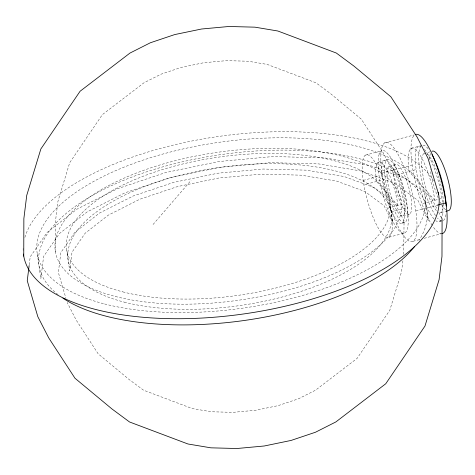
<?xml version="1.0" encoding="UTF-8"?>
<svg xmlns="http://www.w3.org/2000/svg" width="475" height="475" viewBox="0 0 475 475"><rect width="100%" height="100%" fill="white"/><g stroke="black" fill="none" stroke-linecap="round" stroke-linejoin="round"><path stroke-width="0.36" stroke-dasharray="2.38 1.78" d="M55.444 252.029L55.539 220.78L57.938 201.376L69.688 162.729L102.386 114.617L143.943 82.81L160.936 74.225L181.29 67.385L203.627 62.753L226.415 60.652L248.104 61.222L267.217 64.422L315.911 82.769L330.505 93.581L361.368 119.219L383.26 152.843L392.338 170.537L401.143 200.456M29.224 264.812L30.21 256.85L47.096 232.471L76.766 209.273L117.2 188.836L165.638 172.556L218.779 161.542L273.006 156.542L324.621 157.896L370.102 165.514L406.357 178.879L430.908 197.072L437.344 209.618M402.895 260.834L401.565 271.617L389.809 310.264L357.111 358.37L315.56 390.177L298.567 398.768L278.207 405.608L255.877 410.24L233.088 412.342L211.399 411.772L192.28 408.571L143.593 390.224L128.998 379.412L98.135 353.774L76.237 320.144L67.165 302.456M403.697 254.368L404.059 220.964L394.743 202.807L374.282 187.643L344.072 176.504L306.167 170.157L263.156 169.029L217.972 173.197L173.684 182.376L133.321 195.943L99.625 212.972L74.896 232.305L60.824 252.617L58.36 272.531L65.936 298.282M153.045 224.503L191.087 180.352M384.827 142.821L414.236 134.918M365.507 155.129L381.431 150.854M411.178 148.337L421.753 145.498M378.296 162.195L387.107 159.826M424.027 153.449L429.97 151.852M389.007 166.452L395.604 164.677M382.043 173.155L412.152 165.062M363.185 180.411L379.109 176.13M397.053 174.693L416.165 169.557M366.528 184.158L382.452 179.877M387.998 208.181L403.922 203.9M391.341 211.921L407.265 207.64M422.815 203.52L441.928 198.384M415.833 210.965L436.139 205.509M403.138 215.769L409.741 213.999M440.99 212.628L445.609 211.387M402.153 223.173L405.038 222.395M439.803 221.51L442.575 220.768M389.019 237.203L404.949 232.922M413.048 241.3L420.048 239.418M424.252 238.29L441.055 233.777M438.704 212.26L440.396 215.561M424.994 196.282L428.497 220.893L418.048 200.527L395.105 183.522L361.226 171.036L318.725 163.917L270.495 162.652L219.824 167.325L170.163 177.62L124.901 192.832L87.115 211.927L59.393 233.605L43.611 256.387L40.85 278.718L37.347 254.107M389.809 202.148L392.73 222.656L384.026 205.687L364.907 191.514L336.674 181.112L301.257 175.18L261.066 174.123L218.838 178.018L177.454 186.598L139.733 199.274L108.247 215.187L85.144 233.249L71.992 252.237L69.688 270.845L66.773 250.337M23.162 250.503A209.736 89.633 -8.1 0 1 23.156 248.348M24.902 237.381A209.736 89.633 -8.1 0 1 220.234 136.218A209.736 89.633 -8.1 0 1 433.461 180.684M58.075 294.666A195.991 83.754 -8.1 0 1 217.692 155.082A195.991 83.754 -8.1 0 1 418.891 240.534M441.026 220.263A39.134 9.696 75 0 1 435.67 220.578M434.031 218.999A39.134 9.696 75 0 1 416.925 174.254A39.134 9.696 75 0 1 420.897 146.401M424.436 149.37A39.134 9.696 75 0 1 442.391 202.107M442.652 204.951A39.134 9.696 75 0 1 442.367 216.368M445.96 214.676A39.134 9.696 75 0 1 437.493 218.067M435.575 215.608A39.134 9.696 75 0 1 421.194 177.412A39.134 9.696 75 0 1 420.903 146.229M422.976 145.16A39.134 9.696 75 0 1 428.664 149.393M436.436 210.651A30.845 7.642 75 0 1 422.958 175.382A30.845 7.642 75 0 1 426.087 153.431M427.037 153.989A30.845 7.642 75 0 1 443.389 202.665M443.395 203.395A30.845 7.642 75 0 1 438.93 212.646M441.892 233.629A51.33 12.712 75 0 1 432.689 226.136M432.262 225.5A51.33 12.712 75 0 1 413.672 173.993A51.33 12.712 75 0 1 414.455 135.06M445.894 209.962A30.845 7.642 75 0 1 441.596 204.642M441.281 204.107A30.845 7.642 75 0 1 440.01 201.762M438.193 197.885A30.845 7.642 75 0 1 430.273 169.551M429.543 159.849A30.845 7.642 75 0 1 430.469 153.354M434.815 200.296L409.052 171.469A39.134 9.696 75 0 1 416.949 150.854A39.134 9.696 75 0 1 434.815 200.296M397.997 205.491L376.527 181.468A32.615 8.075 75 0 1 383.111 164.291A32.615 8.075 75 0 1 397.997 205.491M104.613 303.964A195.991 83.754 -8.1 0 0 422.233 218.613A195.991 83.754 -8.1 0 0 166.66 153.009A195.991 83.754 -8.1 0 0 104.613 303.964M380.926 161.91A51.33 12.712 75 0 0 409.628 241.33A51.33 12.712 75 0 0 406.262 172.942A51.33 12.712 75 0 0 380.926 161.91M115.431 296.483A174.782 74.694 -8.1 0 0 398.679 220.37A174.782 74.694 -8.1 0 0 170.763 161.868A174.782 74.694 -8.1 0 0 115.431 296.483M122.829 291.882A163.323 69.795 -8.1 0 0 387.511 220.756A163.323 69.795 -8.1 0 0 174.533 166.09A163.323 69.795 -8.1 0 0 122.829 291.882M124.29 302.136A163.323 69.795 -8.1 0 0 388.972 231.01A163.323 69.795 -8.1 0 0 175.993 176.344A163.323 69.795 -8.1 0 0 124.29 302.136M381.746 172.728A32.615 8.075 75 0 0 399.98 223.191A32.615 8.075 75 0 0 397.842 179.74A32.615 8.075 75 0 0 381.746 172.728M384.631 171.956A32.615 8.075 75 0 0 402.865 222.419A32.615 8.075 75 0 0 400.728 178.962A32.615 8.075 75 0 0 384.631 171.956M387.054 176.011A25.703 6.365 75 0 0 401.428 215.787A25.703 6.365 75 0 0 399.742 181.539A25.703 6.365 75 0 0 387.054 176.011M393.65 174.236A25.703 6.365 75 0 0 408.025 214.011A25.703 6.365 75 0 0 406.339 179.764A25.703 6.365 75 0 0 393.65 174.236M378.177 166.761A42.774 10.592 75 0 0 402.093 232.946A42.774 10.592 75 0 0 399.291 175.952A42.774 10.592 75 0 0 378.177 166.761M362.253 171.042A42.774 10.592 75 0 0 386.169 237.227A42.774 10.592 75 0 0 383.367 180.233A42.774 10.592 75 0 0 362.253 171.042"/><path stroke-width="0.71" d="M23.75 256.138L23.863 218.637L26.742 195.356L40.85 148.978L80.085 91.248L129.948 53.081L150.343 42.774L174.77 34.562L201.566 29.011L228.914 26.487L254.944 27.17L277.881 31.012L336.312 53.028L353.822 66.001L390.86 96.763L417.133 137.121L428.022 158.347L438.585 194.251M29.135 265.537L27.253 280.749L37.816 316.653L48.705 337.879L74.979 378.237L112.017 408.999L129.527 421.972L187.958 443.988L210.894 447.83L236.924 448.513L264.272 445.989L291.074 440.438L315.501 432.226L335.89 421.919L385.753 383.753L424.994 326.022L439.096 279.644L441.976 256.363L442.088 218.862L440.735 216.22M436.84 205.319L445.942 202.873M446.268 211.215L448.905 210.502A30.845 7.642 75 0 0 447.254 176.943A30.845 7.642 75 0 0 431.947 151.323M438.158 192.179A209.736 89.633 -8.1 0 1 247.059 313.458A209.736 89.633 -8.1 0 1 23.435 254.048M414.527 246.572A195.991 83.754 -8.1 0 1 246.667 320.138A195.991 83.754 -8.1 0 1 62.914 298.152M432.007 154.642A39.134 9.696 75 0 1 446.239 206.025M415.548 134.449A51.33 12.712 75 0 1 441.477 181.242A51.33 12.712 75 0 1 441.892 233.629"/></g></svg>
